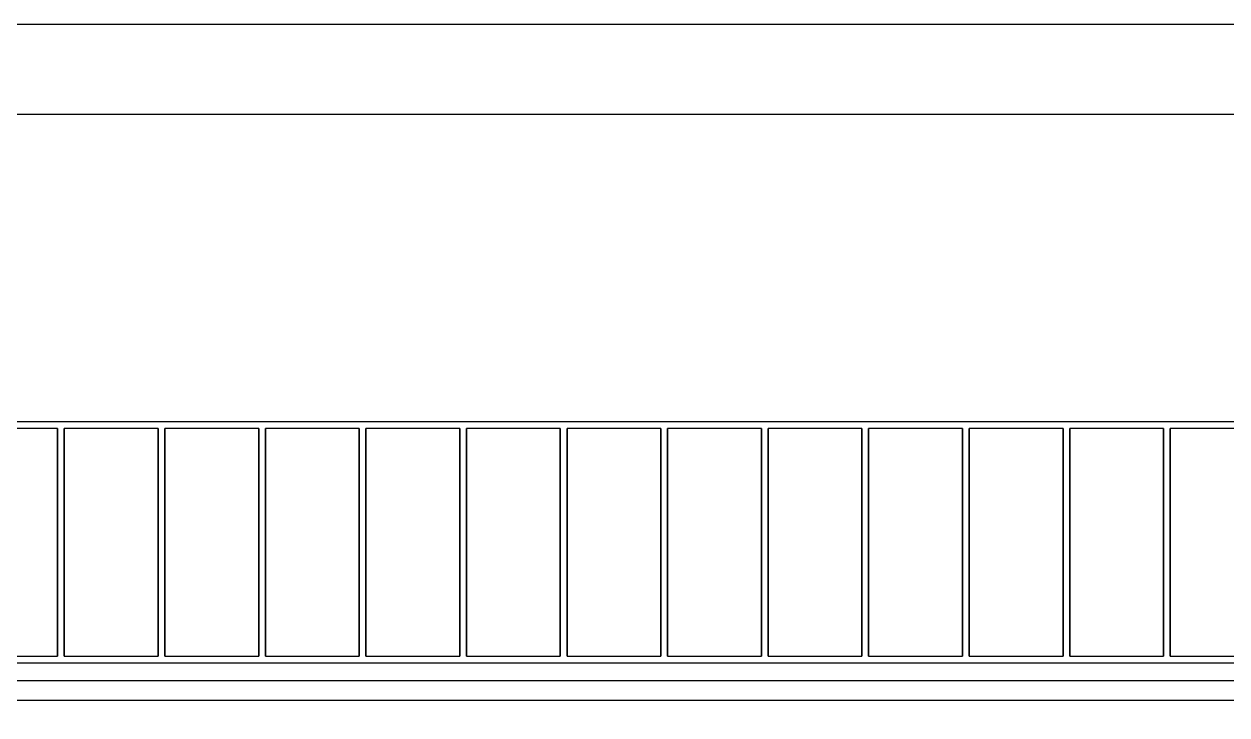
# Model space of a CAD drawing. Header units: inches. Extents: x -6210 to 141093, y -2740 to 21225.
# Drawn here: x 98879 to 99956, y 9143 to 9762 of the extents above; entities that cross this region are included whole.
import ezdxf

# ---------------------------------------------------------------- set-up
doc = ezdxf.new("R2010")
doc.units = ezdxf.units.IN
doc.header["$LTSCALE"] = 100
doc.header["$MEASUREMENT"] = 0
for name, color, linetype in [('car area', 53, 'Continuous'), ('SEAL', 5, 'Continuous'), ('walls', 1, 'Continuous')]:
    doc.layers.add(name, color=color, linetype=linetype)

msp = doc.modelspace()

# ---------------------------------------------------------------- linework, layer by layer
at = {"layer": 'car area'}
for p, q in [((100873.93703, 9173.4679), (98791.93703, 9173.4679)), ((100855.93703, 9155.63834), (98809.93703, 9155.63834))]:
    msp.add_line(p, q, dxfattribs=at)
for points in [[(98915.07512, 9405.43111), (98819.07512, 9405.43111), (98819.07512, 9189.43111), (98915.07512, 9189.43111)], [(99005.07512, 9405.43111), (98909.07512, 9405.43111)], [(99095.07512, 9405.43111), (98999.07512, 9405.43111)], [(99185.07512, 9405.43111), (99089.07512, 9405.43111)], [(99275.07512, 9405.43111), (99179.07512, 9405.43111)], [(99365.07512, 9405.43111), (99269.07512, 9405.43111)], [(99455.07512, 9405.43111), (99359.07512, 9405.43111)], [(99545.07512, 9405.43111), (99449.07512, 9405.43111)], [(99635.07512, 9405.43111), (99539.07512, 9405.43111)], [(99725.07512, 9405.43111), (99629.07512, 9405.43111)], [(99815.07512, 9405.43111), (99719.07512, 9405.43111)], [(99905.07512, 9405.43111), (99809.07512, 9405.43111)], [(99995.07512, 9405.43111), (99899.07512, 9405.43111)], [(98909.07512, 9399.43111), (98909.07512, 9195.43111)], [(98915.07512, 9195.43111), (98915.07512, 9399.43111)], [(98999.07512, 9399.43111), (98999.07512, 9195.43111)], [(99005.07512, 9195.43111), (99005.07512, 9399.43111)], [(99089.07512, 9399.43111), (99089.07512, 9195.43111)], [(99095.07512, 9195.43111), (99095.07512, 9399.43111)], [(99179.07512, 9399.43111), (99179.07512, 9195.43111)], [(99185.07512, 9195.43111), (99185.07512, 9399.43111)], [(99269.07512, 9399.43111), (99269.07512, 9195.43111)], [(99275.07512, 9195.43111), (99275.07512, 9399.43111)], [(99359.07512, 9399.43111), (99359.07512, 9195.43111)], [(99365.07512, 9195.43111), (99365.07512, 9399.43111)], [(99449.07512, 9399.43111), (99449.07512, 9195.43111)], [(99455.07512, 9195.43111), (99455.07512, 9399.43111)], [(99539.07512, 9399.43111), (99539.07512, 9195.43111)], [(99545.07512, 9195.43111), (99545.07512, 9399.43111)], [(99629.07512, 9399.43111), (99629.07512, 9195.43111)], [(99635.07512, 9195.43111), (99635.07512, 9399.43111)], [(99719.07512, 9399.43111), (99719.07512, 9195.43111)], [(99725.07512, 9195.43111), (99725.07512, 9399.43111)], [(99809.07512, 9399.43111), (99809.07512, 9195.43111)], [(99815.07512, 9195.43111), (99815.07512, 9399.43111)], [(99899.07512, 9399.43111), (99899.07512, 9195.43111)], [(99905.07512, 9195.43111), (99905.07512, 9399.43111)], [(98909.07512, 9189.43111), (99005.07512, 9189.43111)], [(98999.07512, 9189.43111), (99095.07512, 9189.43111)], [(99089.07512, 9189.43111), (99185.07512, 9189.43111)], [(99179.07512, 9189.43111), (99275.07512, 9189.43111)], [(99269.07512, 9189.43111), (99365.07512, 9189.43111)], [(99359.07512, 9189.43111), (99455.07512, 9189.43111)], [(99449.07512, 9189.43111), (99545.07512, 9189.43111)], [(99539.07512, 9189.43111), (99635.07512, 9189.43111)], [(99629.07512, 9189.43111), (99725.07512, 9189.43111)], [(99719.07512, 9189.43111), (99815.07512, 9189.43111)], [(99809.07512, 9189.43111), (99905.07512, 9189.43111)], [(99899.07512, 9189.43111), (99995.07512, 9189.43111)]]:
    msp.add_lwpolyline(points, dxfattribs=at)
for points in [[(98825.07512, 9399.43111), (98825.07512, 9195.43111), (98909.07512, 9195.43111), (98909.07512, 9399.43111)], [(98915.07512, 9399.43111), (98915.07512, 9195.43111), (98999.07512, 9195.43111), (98999.07512, 9399.43111)], [(99005.07512, 9399.43111), (99005.07512, 9195.43111), (99089.07512, 9195.43111), (99089.07512, 9399.43111)], [(99095.07512, 9399.43111), (99095.07512, 9195.43111), (99179.07512, 9195.43111), (99179.07512, 9399.43111)], [(99185.07512, 9399.43111), (99185.07512, 9195.43111), (99269.07512, 9195.43111), (99269.07512, 9399.43111)], [(99275.07512, 9399.43111), (99275.07512, 9195.43111), (99359.07512, 9195.43111), (99359.07512, 9399.43111)], [(99365.07512, 9399.43111), (99365.07512, 9195.43111), (99449.07512, 9195.43111), (99449.07512, 9399.43111)], [(99455.07512, 9399.43111), (99455.07512, 9195.43111), (99539.07512, 9195.43111), (99539.07512, 9399.43111)], [(99545.07512, 9399.43111), (99545.07512, 9195.43111), (99629.07512, 9195.43111), (99629.07512, 9399.43111)], [(99635.07512, 9399.43111), (99635.07512, 9195.43111), (99719.07512, 9195.43111), (99719.07512, 9399.43111)], [(99725.07512, 9399.43111), (99725.07512, 9195.43111), (99809.07512, 9195.43111), (99809.07512, 9399.43111)], [(99815.07512, 9399.43111), (99815.07512, 9195.43111), (99899.07512, 9195.43111), (99899.07512, 9399.43111)], [(99905.07512, 9399.43111), (99905.07512, 9195.43111), (99989.07512, 9195.43111), (99989.07512, 9399.43111)]]:
    msp.add_lwpolyline(points, close=True, dxfattribs=at)
at = {"layer": 'SEAL', "color": 1}
for points in [[(103111.71673, 9761.52009), (103111.71673, 6208.56928), (97819.70999, 6208.56928), (97819.70999, 9761.52009)], [(103030.96785, 9680.77121), (103030.96785, 6289.31816), (97900.45887, 6289.31816), (97900.45887, 9680.77121)]]:
    msp.add_lwpolyline(points, close=True, dxfattribs=at)
at = {"layer": 'walls', "linetype": 'Continuous', "lineweight": 0}
msp.add_line((98791.93703, 9173.4679), (100855.93703, 9173.42629), dxfattribs=at)

doc.saveas('drawing.dxf')
